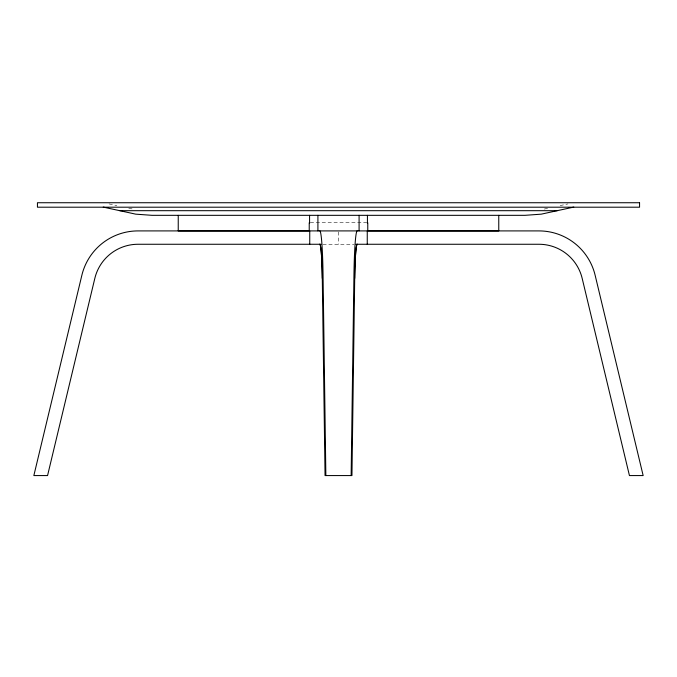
<?xml version="1.0" encoding="UTF-8"?>
<svg xmlns="http://www.w3.org/2000/svg" width="677" height="677" viewBox="0 0 677 677"><rect width="100%" height="100%" fill="white"/><g stroke="black" fill="none" stroke-linecap="round" stroke-linejoin="round"><path stroke-width="0.51" stroke-dasharray="3.38 2.54" d="M544.249 209.058L548.235 208.194M560.133 205.605L567.927 203.912M310.269 222.733L366.731 222.733M322.895 244.262L354.105 244.262M109.073 203.912L116.867 205.605M128.765 208.194L132.751 209.058M338.5 231.932L338.5 244.262"/><path stroke-width="1.02" d="M351.143 475.567L353.944 275.268A57.875 3.377 -90 0 1 357.228 230.908M354.706 278.382A44.521 2.598 -90 0 1 357.228 244.262A44.521 2.598 90 0 0 354.706 278.382L351.947 475.567L325.053 475.567L322.294 278.382A44.521 2.598 -90 0 0 319.772 244.262A44.521 2.598 90 0 1 322.294 278.382M573.774 207.094L541.261 214.16L524.98 215.328L152.02 215.328L135.738 214.16L103.226 207.094M119.787 210.691L557.213 210.691M321.042 244.262L138.032 244.262A44.521 44.445 -90 0 0 94.822 278.382L47.559 475.567L33.85 475.567L81.858 275.268A57.875 57.773 -90 0 1 138.032 230.908L538.968 230.908A57.875 57.773 -90 0 1 595.142 275.268L643.15 475.567L629.441 475.567L582.178 278.382A44.521 44.445 -90 0 0 538.968 244.262L355.958 244.262M325.857 475.567L323.056 275.268A57.875 3.377 -90 0 0 319.772 230.908M498.763 215.362L498.763 230.942L367.772 230.942L367.772 222.733M367.433 215.328L367.433 223.537M367.256 230.908L367.256 244.262M359.089 215.328L359.089 230.908M317.911 215.328L317.911 230.908M309.744 230.908L309.744 244.262M309.567 215.328L309.567 223.537M309.228 222.733L309.228 230.942L178.237 230.942L178.237 215.362M639.562 202.736L37.438 202.736L37.438 207.196L639.562 207.196L639.562 202.736"/></g></svg>
